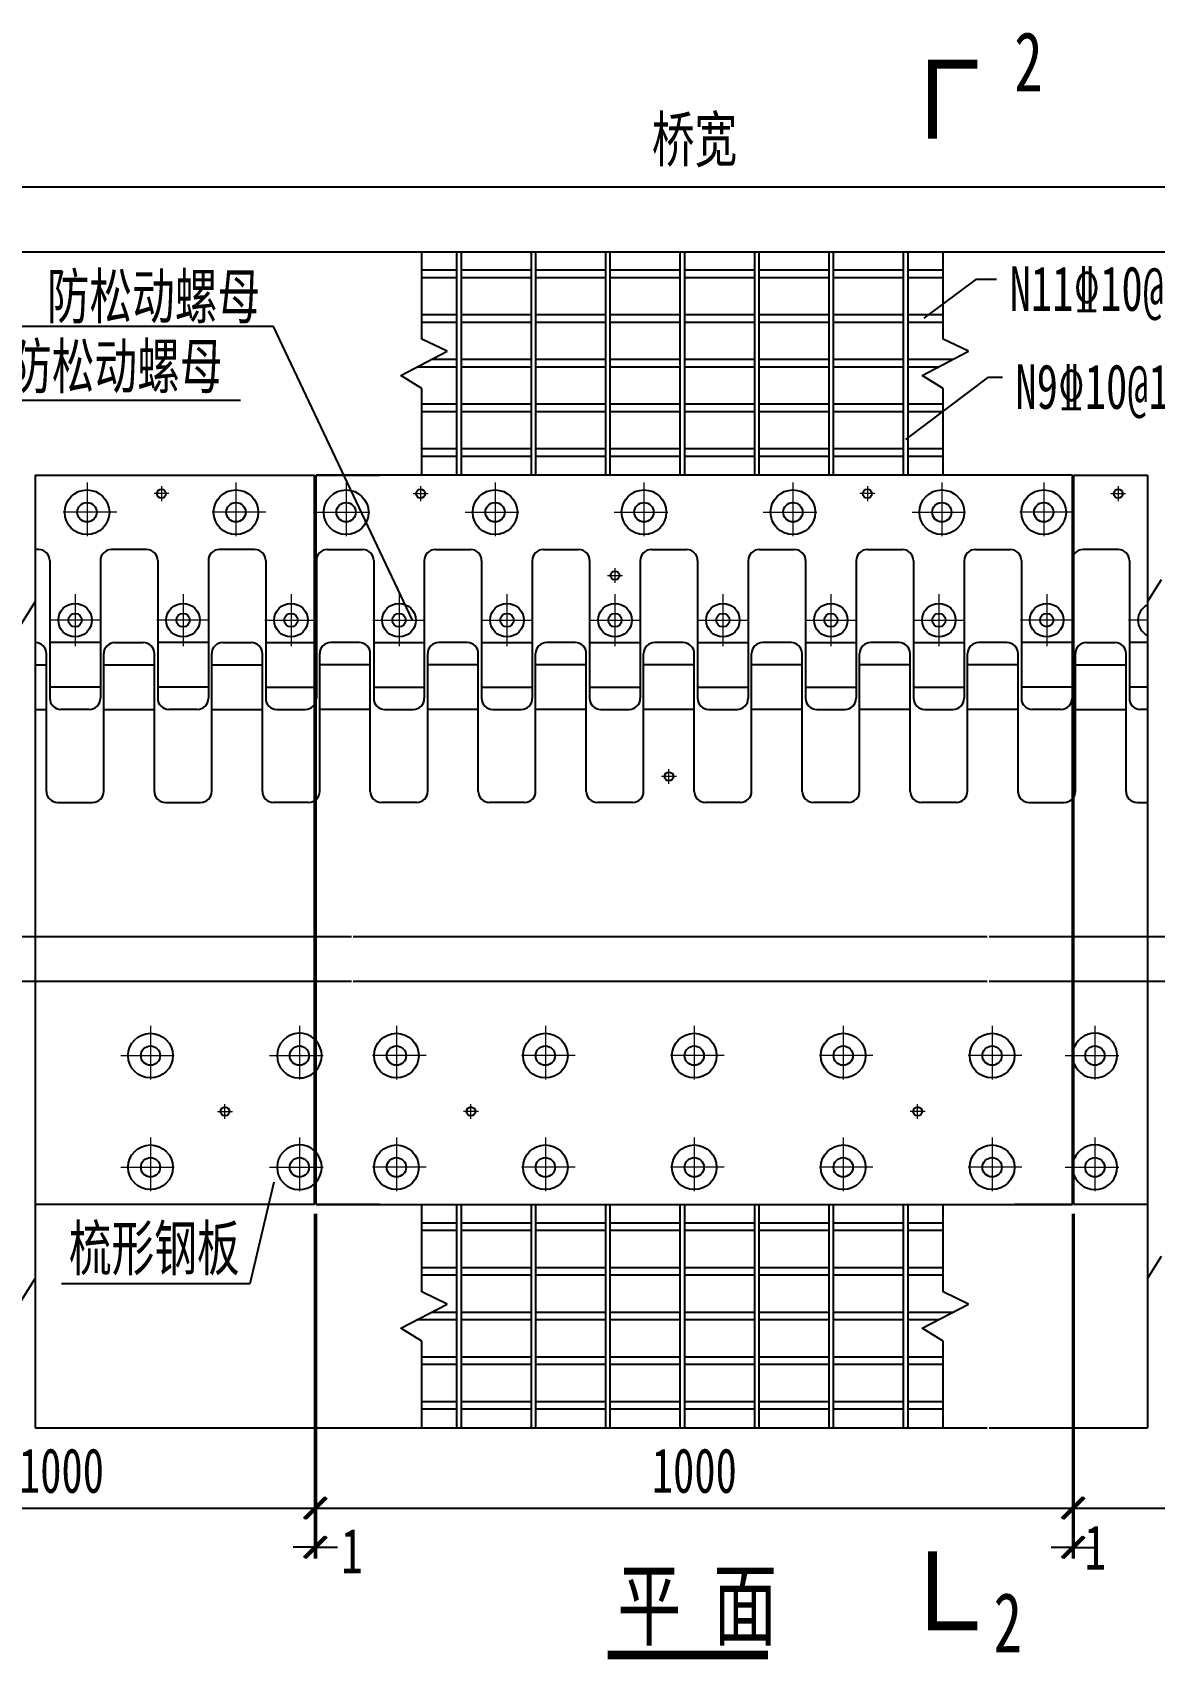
# Model space of a CAD drawing. Extents: x 113548 to 134722, y -121971 to -116031.
# Drawn here: x 115289 to 116796, y -119446 to -117260 of the extents above; entities that cross this region are included whole.
import ezdxf

# ---------------------------------------------------------------- set-up
doc = ezdxf.new("R2010")
doc.units = 0
doc.header["$LTSCALE"] = 3
doc.header["$MEASUREMENT"] = 0
doc.linetypes.add('ACAD_ISO04W100', pattern=[30.5, 24, -3, 0.5, -3])
doc.layers.get('0').update_dxf_attribs({"linetype": 'CONTINUOUS'})
doc.layers.get('DEFPOINTS').update_dxf_attribs({"linetype": 'CONTINUOUS'})
for name, color, linetype in [('3', 3, 'CONTINUOUS'), ('6标注', 7, 'CONTINUOUS'), ('bz', 3, 'CONTINUOUS'), ('Thin', 1, 'CONTINUOUS')]:
    doc.layers.add(name, color=color, linetype=linetype)
doc.layers.add('DashDot', color=5, linetype='ACAD_ISO04W100', lineweight=15)
doc.layers.add('文字说明', color=7, linetype='CONTINUOUS', lineweight=25)
doc.styles.add('mp', font='smsim.shx', dxfattribs={"width": 0.75, "bigfont": 'smfs.shx'})
doc.styles.add('仿宋字', font='仿宋_GB2312.ttf', dxfattribs={"width": 0.7})
doc.dimstyles.new('20 mp', dxfattribs={"dimscale": 20, "dimtxt": 3, "dimasz": 1.43, "dimexe": 0.75, "dimexo": 0.625, "dimgap": 1, "dimtad": 1, "dimdec": 4, "dimzin": 9, "dimdsep": 46, "dimtxsty": 'mp', "dimblk1": 'ARCHTICK', "dimblk2": 'ARCHTICK', "dimsah": 1, "dimcen": 2.5, "dimdle": 0.75, "dimclrd": 256, "dimclre": 256, "dimclrt": 7, "dimadec": 4, "dimazin": 2, "dimtp": 0.5, "dimtm": 0.0005, "dimtfac": 1, "dimtdec": 4, "dimtmove": 2, "dimatfit": 3, "dimldrblk": 'NONE', "dimfxl": 0.75, "dimtolj": 1, "dimtzin": 0, "dimlwd": -1, "dimlwe": -1, "dimarcsym": 0})

# ---------------------------------------------------------------- blocks, each defined once
blk = doc.blocks.new('_ARCHTICK')
at = {"color": 0, "linetype": 'ByBlock', "const_width": 0.15}
blk.add_lwpolyline([(-0.5, -0.5), (0.5, 0.5)], dxfattribs=at)
blk = doc.blocks.new('*D21')
at = {"layer": 'bz'}
for p, q in [((115667.9, -119147.1), (115667.9, -119310.1)), ((115669.9, -119147.1), (115669.9, -119310.1)), ((115667.9, -119295.1), (115639.3, -119295.1)), ((115667.9, -119295.1), (115669.9, -119295.1)), ((115669.9, -119295.1), (115698.5, -119295.1))]:
    blk.add_line(p, q, dxfattribs=at)
at = {"layer": 'DEFPOINTS', "color": 0}
for p in [(115667.9, -119134.6), (115669.9, -119134.6), (115669.9, -119295.1)]:
    blk.add_point(p, dxfattribs=at)
at = {"layer": 'bz', "xscale": 28.6, "yscale": 28.6, "zscale": 28.6}
blk.add_blockref('_ARCHTICK', (115667.9, -119295.1), dxfattribs=at)
at = {"layer": 'bz', "xscale": 28.6, "yscale": 28.6, "zscale": 28.6, "rotation": 180}
blk.add_blockref('_ARCHTICK', (115669.9, -119295.1), dxfattribs=at)
at = {"layer": 'bz', "color": 7, "insert": (115718.2, -119299.9), "char_height": 60, "attachment_point": 5, "style": '仿宋字'}
blk.add_mtext('\\A1;1', dxfattribs=at)
blk = doc.blocks.new('_None')
blk = doc.blocks.new('*D29')
at = {"layer": 'bz'}
for p, q in [((116687.8, -118847.1), (116687.8, -119257.4)), ((117424.4, -119147.1), (117424.4, -119257.4)), ((116672.8, -119242.4), (117439.4, -119242.4))]:
    blk.add_line(p, q, dxfattribs=at)
at = {"layer": 'DEFPOINTS', "color": 0}
for p in [(116687.8, -118834.6), (117424.4, -119134.6), (117424.4, -119242.4)]:
    blk.add_point(p, dxfattribs=at)
at = {"layer": 'bz', "xscale": 28.6, "yscale": 28.6, "zscale": 28.6, "rotation": 180}
blk.add_blockref('_ARCHTICK', (116687.8, -119242.4), dxfattribs=at)
at = {"layer": 'bz', "xscale": 28.6, "yscale": 28.6, "zscale": 28.6}
blk.add_blockref('_ARCHTICK', (117424.4, -119242.4), dxfattribs=at)
at = {"layer": 'bz', "color": 7, "insert": (117056.1, -119192.4), "char_height": 60, "attachment_point": 5, "style": '仿宋字'}
blk.add_mtext('\\A1;Nx1000', dxfattribs=at)
blk = doc.blocks.new('*D30')
at = {"layer": 'bz'}
for p, q in [((116685.8, -119147.1), (116685.8, -119310.2)), ((116687.8, -119147.1), (116687.8, -119310.2)), ((116685.8, -119295.2), (116657.2, -119295.2)), ((116685.8, -119295.2), (116687.8, -119295.2)), ((116687.8, -119295.2), (116716.4, -119295.2))]:
    blk.add_line(p, q, dxfattribs=at)
at = {"layer": 'DEFPOINTS', "color": 0}
for p in [(116685.8, -119134.6), (116687.8, -119134.6), (116687.8, -119295.2)]:
    blk.add_point(p, dxfattribs=at)
at = {"layer": 'bz', "xscale": 28.6, "yscale": 28.6, "zscale": 28.6}
blk.add_blockref('_ARCHTICK', (116685.8, -119295.2), dxfattribs=at)
at = {"layer": 'bz', "xscale": 28.6, "yscale": 28.6, "zscale": 28.6, "rotation": 180}
blk.add_blockref('_ARCHTICK', (116687.8, -119295.2), dxfattribs=at)
at = {"layer": 'bz', "color": 7, "insert": (116716.4, -119295.2), "char_height": 60, "attachment_point": 5, "style": '仿宋字'}
blk.add_mtext('\\A1;1', dxfattribs=at)
blk = doc.blocks.new('*D31')
at = {"layer": 'bz'}
for p, q in [((115669.9, -118847.1), (115669.9, -119257.4)), ((116685.8, -118847.1), (116685.8, -119257.4)), ((115654.9, -119242.4), (116700.8, -119242.4))]:
    blk.add_line(p, q, dxfattribs=at)
at = {"layer": 'DEFPOINTS', "color": 0}
for p in [(115669.9, -118834.6), (116685.8, -118834.6), (116685.8, -119242.4)]:
    blk.add_point(p, dxfattribs=at)
at = {"layer": 'bz', "xscale": 28.6, "yscale": 28.6, "zscale": 28.6, "rotation": 180}
blk.add_blockref('_ARCHTICK', (115669.9, -119242.4), dxfattribs=at)
at = {"layer": 'bz', "xscale": 28.6, "yscale": 28.6, "zscale": 28.6}
blk.add_blockref('_ARCHTICK', (116685.8, -119242.4), dxfattribs=at)
at = {"layer": 'bz', "color": 7, "insert": (116177.9, -119192.4), "char_height": 60, "attachment_point": 5, "style": '仿宋字'}
blk.add_mtext('\\A1;1000', dxfattribs=at)
blk = doc.blocks.new('*D32')
at = {"layer": 'bz'}
for p, q in [((115667.9, -118847.1), (115667.9, -119257.4)), ((114930.8, -119147.1), (114930.8, -119257.4)), ((114915.8, -119242.4), (115682.9, -119242.4))]:
    blk.add_line(p, q, dxfattribs=at)
at = {"layer": 'DEFPOINTS', "color": 0}
for p in [(115667.9, -118834.6), (114930.8, -119134.6), (115667.9, -119242.4)]:
    blk.add_point(p, dxfattribs=at)
at = {"layer": 'bz', "xscale": 28.6, "yscale": 28.6, "zscale": 28.6, "rotation": 180}
blk.add_blockref('_ARCHTICK', (114930.8, -119242.4), dxfattribs=at)
at = {"layer": 'bz', "xscale": 28.6, "yscale": 28.6, "zscale": 28.6}
blk.add_blockref('_ARCHTICK', (115667.9, -119242.4), dxfattribs=at)
at = {"layer": 'bz', "color": 7, "insert": (115299.4, -119192.4), "char_height": 60, "attachment_point": 5, "style": '仿宋字'}
blk.add_mtext('\\A1;Nx1000', dxfattribs=at)
blk = doc.blocks.new('*D33')
at = {"layer": 'bz'}
for p, q in [((114930.8, -117542.1), (114930.8, -117452.4)), ((117425.5, -117543.7), (117425.5, -117452.4)), ((114915.8, -117467.4), (117440.5, -117467.4))]:
    blk.add_line(p, q, dxfattribs=at)
at = {"layer": 'DEFPOINTS', "color": 0}
for p in [(117425.5, -117467.4), (114930.8, -117554.6), (117425.5, -117556.2)]:
    blk.add_point(p, dxfattribs=at)
at = {"layer": 'bz', "xscale": 28.6, "yscale": 28.6, "zscale": 28.6, "rotation": 180}
blk.add_blockref('_ARCHTICK', (114930.8, -117467.4), dxfattribs=at)
at = {"layer": 'bz', "xscale": 28.6, "yscale": 28.6, "zscale": 28.6}
blk.add_blockref('_ARCHTICK', (117425.5, -117467.4), dxfattribs=at)
at = {"layer": 'bz', "color": 7, "insert": (116178.2, -117407.5), "char_height": 60, "attachment_point": 5, "style": '仿宋字'}
blk.add_mtext('\\A1;桥宽', dxfattribs=at)

msp = doc.modelspace()

# ---------------------------------------------------------------- linework, layer by layer
at = {"const_width": 12.00052}
for points in [[(116497.90257, -117402.71932), (116497.90257, -117302.71501), (116557.90515, -117302.71501)], [(116497.90257, -119300.67907), (116497.90257, -119400.68338), (116557.90515, -119400.68338)], [(116061.33567, -119439.82379), (116276.88716, -119439.82379)]]:
    msp.add_lwpolyline(points, dxfattribs=at)
at = {"layer": '6标注'}
for p, q in [((115812.03641, -117671.96015), (115812.03641, -117554.5611)), ((116512.0666, -117671.96015), (116512.0666, -117554.5611)), ((115845.94577, -117688.26387), (115812.03641, -117671.96015)), ((116545.97595, -117688.26387), (116512.0666, -117671.96015)), ((115783.93065, -117720.87126), (115845.94577, -117688.26387)), ((116483.96084, -117720.87126), (116545.97595, -117688.26387)), ((115812.03641, -117738.19784), (115783.93065, -117720.87126)), ((115812.03641, -117854.57403), (115812.03641, -117738.19784)), ((116512.0666, -117738.19784), (116483.96084, -117720.87126)), ((116512.0666, -117854.57403), (116512.0666, -117738.19784)), ((116786.39226, -118025.14229), (116805.39308, -117995.141)), ((115273.82705, -118055.14359), (115292.82786, -118025.14229)), ((115812.03641, -118952.01535), (115812.03641, -118834.61629)), ((116512.0666, -118952.01535), (116512.0666, -118834.61629)), ((116786.39226, -118934.16966), (116805.39308, -118904.16837)), ((115273.82705, -118964.17096), (115292.82786, -118934.16966)), ((115845.94577, -118968.31906), (115812.03641, -118952.01535)), ((116545.97595, -118968.31906), (116512.0666, -118952.01535)), ((115783.93065, -119000.92645), (115845.94577, -118968.31906)), ((116483.96084, -119000.92645), (116545.97595, -118968.31906)), ((115812.03641, -119018.25303), (115783.93065, -119000.92645)), ((116512.0666, -119018.25303), (116483.96084, -119000.92645)), ((115812.03641, -119134.62922), (115812.03641, -119018.25303)), ((116512.0666, -119134.62922), (116512.0666, -119018.25303))]:
    msp.add_line(p, q, dxfattribs=at)
at = {"layer": 'DashDot'}
for p, q in [((115362.28086, -117864.57446), (115362.28086, -117944.57791)), ((115462.28517, -117869.57468), (115462.28517, -117889.57554)), ((115562.28948, -117864.57446), (115562.28948, -117944.57791)), ((115710.29586, -117864.57446), (115710.29586, -117944.57791)), ((115810.30018, -117869.57468), (115810.30018, -117889.57554)), ((115910.30449, -117864.57446), (115910.30449, -117944.57791)), ((116110.31311, -117864.57446), (116110.31311, -117944.57791)), ((116310.32174, -117864.57446), (116310.32174, -117944.57791)), ((116410.32605, -117869.57468), (116410.32605, -117889.57554)), ((116510.33036, -117864.57446), (116510.33036, -117944.57791)), ((116647.2033, -117864.57387), (116647.2033, -117944.57732)), ((116747.20761, -117869.57409), (116747.20761, -117889.57495)), ((115472.2856, -117879.57511), (115452.28474, -117879.57511)), ((115800.29975, -117879.57511), (115820.30061, -117879.57511)), ((116420.32648, -117879.57511), (116400.32562, -117879.57511)), ((116737.20718, -117879.57452), (116757.20805, -117879.57452)), ((115402.28258, -117904.57619), (115322.27913, -117904.57619)), ((115602.29121, -117904.57619), (115522.28776, -117904.57619)), ((115670.29414, -117904.57619), (115750.29759, -117904.57619)), ((115870.30276, -117904.57619), (115950.30621, -117904.57619)), ((116070.31139, -117904.57619), (116150.31484, -117904.57619)), ((116270.32001, -117904.57619), (116350.32346, -117904.57619)), ((116470.32863, -117904.57619), (116550.33208, -117904.57619)), ((116687.20503, -117904.5756), (116607.20158, -117904.5756)), ((116071.31143, -117979.57942), (116071.31143, -117999.58028)), ((116061.311, -117989.57985), (116081.31186, -117989.57985)), ((115346.28017, -118014.58093), (115346.28017, -118084.58395)), ((115491.28642, -118014.58093), (115491.28642, -118084.58395)), ((115636.29267, -118014.58093), (115636.29267, -118084.58395)), ((115781.29893, -118014.58093), (115781.29893, -118084.58395)), ((115926.30518, -118014.58093), (115926.30518, -118084.58395)), ((116071.31143, -118014.58093), (116071.31143, -118084.58395)), ((116216.31768, -118014.58093), (116216.31768, -118084.58395)), ((116361.32394, -118014.58093), (116361.32394, -118084.58395)), ((116506.33019, -118014.58093), (116506.33019, -118084.58395)), ((116651.20347, -118014.58034), (116651.20347, -118084.58336)), ((115381.28168, -118049.58244), (115311.27866, -118049.58244)), ((115526.28793, -118049.58244), (115456.28491, -118049.58244)), ((115601.29116, -118049.58244), (115671.29418, -118049.58244)), ((115746.29742, -118049.58244), (115816.30044, -118049.58244)), ((115891.30367, -118049.58244), (115961.30669, -118049.58244)), ((116036.30992, -118049.58244), (116106.31294, -118049.58244)), ((116181.31617, -118049.58244), (116251.31919, -118049.58244)), ((116326.32243, -118049.58244), (116396.32544, -118049.58244)), ((116471.32868, -118049.58244), (116541.3317, -118049.58244)), ((116686.20498, -118049.58185), (116616.20197, -118049.58185)), ((116786.39226, -118049.58185), (116761.20822, -118049.58185)), ((116153.81499, -118259.59149), (116133.81413, -118259.59149)), ((116143.81456, -118269.59193), (116143.81456, -118249.59106)), ((115447.53454, -118594.60594), (115447.53454, -118674.60939)), ((115647.54316, -118594.60594), (115647.54316, -118674.60939)), ((115777.84878, -118594.60594), (115777.84878, -118674.60939)), ((115977.8574, -118594.60594), (115977.8574, -118674.60939)), ((116177.86602, -118594.60594), (116177.86602, -118674.60939)), ((116377.87465, -118594.60594), (116377.87465, -118674.60939)), ((116577.88327, -118594.60594), (116577.88327, -118674.60939)), ((116715.8474, -118594.59308), (116715.85693, -118674.59653)), ((115407.53281, -118634.60766), (115487.53626, -118634.60766)), ((115607.54143, -118634.60766), (115687.54488, -118634.60766)), ((115817.8505, -118634.60766), (115737.84705, -118634.60766)), ((116017.85913, -118634.60766), (115937.85568, -118634.60766)), ((116217.86775, -118634.60766), (116137.8643, -118634.60766)), ((116417.87637, -118634.60766), (116337.87292, -118634.60766)), ((116617.885, -118634.60766), (116537.88155, -118634.60766)), ((116675.85044, -118634.59957), (116755.85389, -118634.59003)), ((115547.53885, -118719.61133), (115547.53885, -118699.61047)), ((115877.85309, -118719.61133), (115877.85309, -118699.61047)), ((116477.87896, -118719.61133), (116477.87896, -118699.61047)), ((115537.53842, -118709.6109), (115557.53928, -118709.6109)), ((115887.85352, -118709.6109), (115867.85266, -118709.6109)), ((116487.87939, -118709.6109), (116467.87853, -118709.6109)), ((115447.53454, -118744.61241), (115447.53454, -118824.61586)), ((115647.54316, -118744.61241), (115647.54316, -118824.61586)), ((115777.84878, -118744.61241), (115777.84878, -118824.61586)), ((115977.8574, -118744.61241), (115977.8574, -118824.61586)), ((116177.86602, -118744.61241), (116177.86602, -118824.61586)), ((116377.87465, -118744.61241), (116377.87465, -118824.61586)), ((116577.88327, -118744.61241), (116577.88327, -118824.61586)), ((116715.86527, -118744.59954), (116715.87481, -118824.60299)), ((115407.53281, -118784.61413), (115487.53626, -118784.61413)), ((115607.54143, -118784.61413), (115687.54488, -118784.61413)), ((115817.8505, -118784.61413), (115737.84705, -118784.61413)), ((116017.85913, -118784.61413), (115937.85568, -118784.61413)), ((116217.86775, -118784.61413), (116137.8643, -118784.61413)), ((116417.87637, -118784.61413), (116337.87292, -118784.61413)), ((116617.885, -118784.61413), (116537.88155, -118784.61413)), ((116675.86832, -118784.60603), (116755.87177, -118784.5965))]:
    msp.add_line(p, q, dxfattribs=at)
at = {"layer": 'Thin'}
for p, q in [((114830.80794, -117554.5611), (117525.42413, -117554.5611)), ((115859.03844, -117854.57403), (115859.03844, -117554.5611)), ((115865.0387, -117854.57403), (115865.0387, -117554.5611)), ((115959.04275, -117854.57403), (115959.04275, -117554.5611)), ((115965.04301, -117854.57403), (115965.04301, -117554.5611)), ((116059.04707, -117854.57403), (116059.04707, -117554.5611)), ((116065.04732, -117854.57403), (116065.04732, -117554.5611)), ((116159.05138, -117854.57403), (116159.05138, -117554.5611)), ((116165.05164, -117854.57403), (116165.05164, -117554.5611)), ((116259.05569, -117854.57403), (116259.05569, -117554.5611)), ((116265.05595, -117854.57403), (116265.05595, -117554.5611)), ((116359.06, -117854.57403), (116359.06, -117554.5611)), ((116365.06026, -117854.57403), (116365.06026, -117554.5611)), ((116459.06431, -117854.57403), (116459.06431, -117554.5611)), ((116465.06457, -117854.57403), (116465.06457, -117554.5611)), ((115859.03844, -117579.56217), (115812.03641, -117579.56217)), ((115959.04275, -117579.56217), (115865.0387, -117579.56217)), ((116059.04707, -117579.56217), (115965.04301, -117579.56217)), ((116159.05138, -117579.56217), (116065.04732, -117579.56217)), ((116259.05569, -117579.56217), (116165.05164, -117579.56217)), ((116359.06, -117579.56217), (116265.05595, -117579.56217)), ((116459.06431, -117579.56217), (116365.06026, -117579.56217)), ((116512.0666, -117579.56217), (116465.06457, -117579.56217)), ((115859.03844, -117589.56261), (115812.03641, -117589.56261)), ((115959.04275, -117589.56261), (115865.0387, -117589.56261)), ((116059.04707, -117589.56261), (115965.04301, -117589.56261)), ((116159.05138, -117589.56261), (116065.04732, -117589.56261)), ((116259.05569, -117589.56261), (116165.05164, -117589.56261)), ((116359.06, -117589.56261), (116265.05595, -117589.56261)), ((116459.06431, -117589.56261), (116365.06026, -117589.56261)), ((116512.0666, -117589.56261), (116465.06457, -117589.56261)), ((115859.03844, -117639.56476), (115812.03641, -117639.56476)), ((115859.03844, -117649.56519), (115812.03641, -117649.56519)), ((115959.04275, -117639.56476), (115865.0387, -117639.56476)), ((115959.04275, -117649.56519), (115865.0387, -117649.56519)), ((116059.04707, -117639.56476), (115965.04301, -117639.56476)), ((116059.04707, -117649.56519), (115965.04301, -117649.56519)), ((116159.05138, -117639.56476), (116065.04732, -117639.56476)), ((116159.05138, -117649.56519), (116065.04732, -117649.56519)), ((116259.05569, -117639.56476), (116165.05164, -117639.56476)), ((116259.05569, -117649.56519), (116165.05164, -117649.56519)), ((116359.06, -117639.56476), (116265.05595, -117639.56476)), ((116359.06, -117649.56519), (116265.05595, -117649.56519)), ((116459.06431, -117639.56476), (116365.06026, -117639.56476)), ((116459.06431, -117649.56519), (116365.06026, -117649.56519)), ((116512.0666, -117639.56476), (116465.06457, -117639.56476)), ((116512.0666, -117649.56519), (116465.06457, -117649.56519)), ((115859.03844, -117709.56778), (115805.42844, -117709.56778)), ((115859.03844, -117699.56735), (115824.44798, -117699.56735)), ((115959.04275, -117699.56735), (115865.0387, -117699.56735)), ((115959.04275, -117709.56778), (115865.0387, -117709.56778)), ((116059.04707, -117699.56735), (115965.04301, -117699.56735)), ((116059.04707, -117709.56778), (115965.04301, -117709.56778)), ((116159.05138, -117699.56735), (116065.04732, -117699.56735)), ((116159.05138, -117709.56778), (116065.04732, -117709.56778)), ((116259.05569, -117699.56735), (116165.05164, -117699.56735)), ((116259.05569, -117709.56778), (116165.05164, -117709.56778)), ((116359.06, -117699.56735), (116265.05595, -117699.56735)), ((116359.06, -117709.56778), (116265.05595, -117709.56778)), ((116459.06431, -117699.56735), (116365.06026, -117699.56735)), ((116459.06431, -117709.56778), (116365.06026, -117709.56778)), ((116524.47817, -117699.56735), (116465.06457, -117699.56735)), ((116505.45862, -117709.56778), (116465.06457, -117709.56778)), ((115859.03844, -117759.56994), (115812.03641, -117759.56994)), ((115959.04275, -117759.56994), (115865.0387, -117759.56994)), ((116059.04707, -117759.56994), (115965.04301, -117759.56994)), ((116159.05138, -117759.56994), (116065.04732, -117759.56994)), ((116259.05569, -117759.56994), (116165.05164, -117759.56994)), ((116359.06, -117759.56994), (116265.05595, -117759.56994)), ((116459.06431, -117759.56994), (116365.06026, -117759.56994)), ((116512.0666, -117759.56994), (116465.06457, -117759.56994)), ((115859.03844, -117769.57037), (115812.03641, -117769.57037)), ((115959.04275, -117769.57037), (115865.0387, -117769.57037)), ((116059.04707, -117769.57037), (115965.04301, -117769.57037)), ((116159.05138, -117769.57037), (116065.04732, -117769.57037)), ((116259.05569, -117769.57037), (116165.05164, -117769.57037)), ((116359.06, -117769.57037), (116265.05595, -117769.57037)), ((116459.06431, -117769.57037), (116365.06026, -117769.57037)), ((116512.0666, -117769.57037), (116465.06457, -117769.57037)), ((115859.03844, -117819.57252), (115812.03641, -117819.57252)), ((115859.03844, -117829.57295), (115812.03641, -117829.57295)), ((115959.04275, -117819.57252), (115865.0387, -117819.57252)), ((115959.04275, -117829.57295), (115865.0387, -117829.57295)), ((116059.04707, -117819.57252), (115965.04301, -117819.57252)), ((116059.04707, -117829.57295), (115965.04301, -117829.57295)), ((116159.05138, -117819.57252), (116065.04732, -117819.57252)), ((116159.05138, -117829.57295), (116065.04732, -117829.57295)), ((116259.05569, -117819.57252), (116165.05164, -117819.57252)), ((116259.05569, -117829.57295), (116165.05164, -117829.57295)), ((116359.06, -117819.57252), (116265.05595, -117819.57252)), ((116359.06, -117829.57295), (116265.05595, -117829.57295)), ((116459.06431, -117819.57252), (116365.06026, -117819.57252)), ((116459.06431, -117829.57295), (116365.06026, -117829.57295)), ((116512.0666, -117819.57252), (116465.06457, -117819.57252)), ((116512.0666, -117829.57295), (116465.06457, -117829.57295)), ((115292.82786, -117854.57403), (115292.82786, -119134.62922)), ((115292.82786, -117854.57403), (115667.89404, -117854.57403)), ((115667.89404, -118834.61629), (115667.89404, -117854.57403)), ((116685.78792, -117854.57403), (115669.84412, -117854.57403)), ((115669.89412, -118834.61629), (115669.89412, -117854.57403)), ((115669.89412, -117854.57403), (115755.54782, -117854.57403)), ((116685.83793, -118834.61629), (116685.83793, -117854.57403)), ((116687.83801, -118834.61629), (116687.83801, -117854.57403)), ((116687.83801, -117854.57403), (116786.39226, -117854.57403)), ((116786.39226, -117854.57403), (116786.39226, -119134.62922)), ((115297.27806, -117954.57834), (115292.82786, -117954.57834)), ((115442.28431, -117954.57834), (115395.28228, -117954.57834)), ((115587.29056, -117954.57834), (115540.28853, -117954.57834)), ((115685.29479, -117954.57834), (115732.29681, -117954.57834)), ((115830.30104, -117954.57834), (115877.30307, -117954.57834)), ((115975.30729, -117954.57834), (116022.30932, -117954.57834)), ((116120.31354, -117954.57834), (116167.31557, -117954.57834)), ((116265.3198, -117954.57834), (116312.32182, -117954.57834)), ((116410.32605, -117954.57834), (116457.32807, -117954.57834)), ((116555.3323, -117954.57834), (116602.33433, -117954.57834)), ((116747.20761, -117954.57775), (116700.20559, -117954.57775)), ((115312.2787, -117969.57899), (115312.2787, -118154.58697)), ((115380.28164, -117969.57899), (115380.28164, -118154.58697)), ((115457.28496, -117969.57899), (115457.28496, -118154.58697)), ((115525.28789, -117969.57899), (115525.28789, -118154.58697)), ((115602.29121, -117969.57899), (115602.29121, -118154.58697)), ((115670.29414, -117969.57899), (115670.29414, -118154.58697)), ((115747.29746, -117969.57899), (115747.29746, -118154.58697)), ((115815.30039, -117969.57899), (115815.30039, -118154.58697)), ((115892.30371, -117969.57899), (115892.30371, -118154.58697)), ((115960.30664, -117969.57899), (115960.30664, -118154.58697)), ((116037.30996, -117969.57899), (116037.30996, -118154.58697)), ((116105.3129, -117969.57899), (116105.3129, -118154.58697)), ((116182.31622, -117969.57899), (116182.31622, -118154.58697)), ((116250.31915, -117969.57899), (116250.31915, -118154.58697)), ((116327.32247, -117969.57899), (116327.32247, -118154.58697)), ((116395.3254, -117969.57899), (116395.3254, -118154.58697)), ((116472.32872, -117969.57899), (116472.32872, -118154.58697)), ((116540.33165, -117969.57899), (116540.33165, -118154.58697)), ((116617.20201, -117969.5784), (116617.20201, -118154.58638)), ((116685.20494, -117969.5784), (116685.20494, -118154.58638)), ((116762.20826, -117969.5784), (116762.20826, -118154.58638)), ((115380.28164, -118079.58373), (115312.2787, -118079.58373)), ((115399.78248, -118079.58373), (115437.78411, -118079.58373)), ((115525.28789, -118079.58373), (115457.28496, -118079.58373)), ((115544.78873, -118079.58373), (115582.79037, -118079.58373)), ((115602.29121, -118079.58373), (115670.29414, -118079.58373)), ((115727.79662, -118079.58373), (115689.79498, -118079.58373)), ((115747.29746, -118079.58373), (115815.30039, -118079.58373)), ((115872.80287, -118079.58373), (115834.80123, -118079.58373)), ((115892.30371, -118079.58373), (115960.30664, -118079.58373)), ((116017.80912, -118079.58373), (115979.80749, -118079.58373)), ((116037.30996, -118079.58373), (116105.3129, -118079.58373)), ((116162.81538, -118079.58373), (116124.81374, -118079.58373)), ((116182.31622, -118079.58373), (116250.31915, -118079.58373)), ((116307.82163, -118079.58373), (116269.81999, -118079.58373)), ((116327.32247, -118079.58373), (116395.3254, -118079.58373)), ((116452.82788, -118079.58373), (116414.82624, -118079.58373)), ((116472.32872, -118079.58373), (116540.33165, -118079.58373)), ((116597.83413, -118079.58373), (116559.83249, -118079.58373)), ((116685.20494, -118079.58314), (116617.20201, -118079.58314)), ((116704.70578, -118079.58314), (116742.70742, -118079.58314)), ((116786.39226, -118079.58314), (116762.20826, -118079.58314)), ((115292.82786, -118109.58503), (115307.77851, -118109.58503)), ((115307.77851, -118279.59236), (115307.77851, -118094.58438)), ((115384.78183, -118279.59236), (115384.78183, -118094.58438)), ((115384.78183, -118109.58503), (115452.78476, -118109.58503)), ((115452.78476, -118279.59236), (115452.78476, -118094.58438)), ((115529.78808, -118279.59236), (115529.78808, -118094.58438)), ((115529.78808, -118109.58503), (115597.79101, -118109.58503)), ((115597.79101, -118279.59236), (115597.79101, -118094.58438)), ((115674.79433, -118279.59236), (115674.79433, -118094.58438)), ((115742.79727, -118109.58503), (115674.79433, -118109.58503)), ((115742.79727, -118279.59236), (115742.79727, -118094.58438)), ((115819.80059, -118279.59236), (115819.80059, -118094.58438)), ((115887.80352, -118109.58503), (115819.80059, -118109.58503)), ((115887.80352, -118279.59236), (115887.80352, -118094.58438)), ((115964.80684, -118279.59236), (115964.80684, -118094.58438)), ((116032.80977, -118109.58503), (115964.80684, -118109.58503)), ((116032.80977, -118279.59236), (116032.80977, -118094.58438)), ((116109.81309, -118279.59236), (116109.81309, -118094.58438)), ((116177.81602, -118109.58503), (116109.81309, -118109.58503)), ((116177.81602, -118279.59236), (116177.81602, -118094.58438)), ((116254.81934, -118279.59236), (116254.81934, -118094.58438)), ((116322.82227, -118109.58503), (116254.81934, -118109.58503)), ((116322.82227, -118279.59236), (116322.82227, -118094.58438)), ((116399.8256, -118279.59236), (116399.8256, -118094.58438)), ((116467.82853, -118109.58503), (116399.8256, -118109.58503)), ((116467.82853, -118279.59236), (116467.82853, -118094.58438)), ((116544.83185, -118279.59236), (116544.83185, -118094.58438)), ((116612.83478, -118109.58503), (116544.83185, -118109.58503)), ((116612.83478, -118281.58461), (116612.83478, -118094.58438)), ((116689.70513, -118279.59177), (116689.70513, -118094.58379)), ((116689.70513, -118109.58444), (116757.70807, -118109.58444)), ((116757.70807, -118279.59177), (116757.70807, -118094.58379)), ((115380.28164, -118139.58632), (115312.2787, -118139.58632)), ((115525.28789, -118139.58632), (115457.28496, -118139.58632)), ((115602.29121, -118139.58632), (115670.29414, -118139.58632)), ((115747.29746, -118139.58632), (115815.30039, -118139.58632)), ((115892.30371, -118139.58632), (115960.30664, -118139.58632)), ((116037.30996, -118139.58632), (116105.3129, -118139.58632)), ((116182.31622, -118139.58632), (116250.31915, -118139.58632)), ((116327.32247, -118139.58632), (116395.3254, -118139.58632)), ((116472.32872, -118139.58632), (116540.33165, -118139.58632)), ((116685.20494, -118139.58573), (116617.20201, -118139.58573)), ((116786.39226, -118139.58573), (116762.20826, -118139.58573)), ((115292.82786, -118169.58761), (115307.77851, -118169.58761)), ((115365.28099, -118169.58761), (115327.27935, -118169.58761)), ((115384.78183, -118169.58761), (115452.78476, -118169.58761)), ((115510.28724, -118169.58761), (115472.2856, -118169.58761)), ((115529.78808, -118169.58761), (115597.79101, -118169.58761)), ((115617.29185, -118169.58761), (115655.29349, -118169.58761)), ((115742.79727, -118169.58761), (115674.79433, -118169.58761)), ((115762.29811, -118169.58761), (115800.29975, -118169.58761)), ((115887.80352, -118169.58761), (115819.80059, -118169.58761)), ((115907.30436, -118169.58761), (115945.306, -118169.58761)), ((116032.80977, -118169.58761), (115964.80684, -118169.58761)), ((116052.31061, -118169.58761), (116090.31225, -118169.58761)), ((116177.81602, -118169.58761), (116109.81309, -118169.58761)), ((116197.31686, -118169.58761), (116235.3185, -118169.58761)), ((116322.82227, -118169.58761), (116254.81934, -118169.58761)), ((116342.32312, -118169.58761), (116380.32475, -118169.58761)), ((116467.82853, -118169.58761), (116399.8256, -118169.58761)), ((116487.32937, -118169.58761), (116525.33101, -118169.58761)), ((116612.83478, -118169.58761), (116544.83185, -118169.58761)), ((116670.20429, -118169.58702), (116632.20266, -118169.58702)), ((116689.70513, -118169.58702), (116757.70807, -118169.58702)), ((116786.39226, -118169.58702), (116777.20891, -118169.58702)), ((115322.77916, -118294.593), (115369.78118, -118294.593)), ((115467.78541, -118294.593), (115514.78744, -118294.593)), ((115659.79369, -118294.593), (115612.79166, -118294.593)), ((115804.79994, -118294.593), (115757.79791, -118294.593)), ((115949.80619, -118294.593), (115902.80417, -118294.593)), ((116094.81244, -118294.593), (116047.81042, -118294.593)), ((116239.8187, -118294.593), (116192.81667, -118294.593)), ((116384.82495, -118294.593), (116337.82292, -118294.593)), ((116529.8312, -118294.593), (116482.82917, -118294.593)), ((116627.70246, -118294.59241), (116674.70449, -118294.59241)), ((116772.70871, -118294.59241), (116786.39226, -118294.59241)), ((114830.80794, -118474.60077), (115717.34617, -118474.60077)), ((115719.84628, -118474.60077), (116571.38299, -118474.60077)), ((116573.8831, -118474.60077), (117525.42413, -118474.60077)), ((114830.80794, -118534.60335), (115717.34617, -118534.60335)), ((115719.84628, -118534.60335), (116571.38299, -118534.60335)), ((116573.8831, -118534.60335), (117525.42413, -118534.60335)), ((115667.89404, -118834.61629), (115292.82786, -118834.61629)), ((115755.49781, -118834.61629), (115669.89412, -118834.61629)), ((115669.89412, -118834.61629), (116685.83793, -118834.61629)), ((115859.03844, -119134.62922), (115859.03844, -118834.61629)), ((115865.0387, -119134.62922), (115865.0387, -118834.61629)), ((115959.04275, -119134.62922), (115959.04275, -118834.61629)), ((115965.04301, -119134.62922), (115965.04301, -118834.61629)), ((116059.04707, -119134.62922), (116059.04707, -118834.61629)), ((116065.04732, -119134.62922), (116065.04732, -118834.61629)), ((116159.05138, -119134.62922), (116159.05138, -118834.61629)), ((116165.05164, -119134.62922), (116165.05164, -118834.61629)), ((116259.05569, -119134.62922), (116259.05569, -118834.61629)), ((116265.05595, -119134.62922), (116265.05595, -118834.61629)), ((116359.06, -119134.62922), (116359.06, -118834.61629)), ((116365.06026, -119134.62922), (116365.06026, -118834.61629)), ((116459.06431, -119134.62922), (116459.06431, -118834.61629)), ((116465.06457, -119134.62922), (116465.06457, -118834.61629)), ((116685.83793, -118834.607), (116607.92135, -118834.61629)), ((116786.39226, -118834.59502), (116687.83801, -118834.60676)), ((115859.03844, -118859.61737), (115812.03641, -118859.61737)), ((115859.03844, -118869.6178), (115812.03641, -118869.6178)), ((115959.04275, -118859.61737), (115865.0387, -118859.61737)), ((115959.04275, -118869.6178), (115865.0387, -118869.6178)), ((116059.04707, -118859.61737), (115965.04301, -118859.61737)), ((116059.04707, -118869.6178), (115965.04301, -118869.6178)), ((116159.05138, -118859.61737), (116065.04732, -118859.61737)), ((116159.05138, -118869.6178), (116065.04732, -118869.6178)), ((116259.05569, -118859.61737), (116165.05164, -118859.61737)), ((116259.05569, -118869.6178), (116165.05164, -118869.6178)), ((116359.06, -118859.61737), (116265.05595, -118859.61737)), ((116359.06, -118869.6178), (116265.05595, -118869.6178)), ((116459.06431, -118859.61737), (116365.06026, -118859.61737)), ((116459.06431, -118869.6178), (116365.06026, -118869.6178)), ((116512.0666, -118859.61737), (116465.06457, -118859.61737)), ((116512.0666, -118869.6178), (116465.06457, -118869.6178)), ((115859.03844, -118919.61995), (115812.03641, -118919.61995)), ((115959.04275, -118919.61995), (115865.0387, -118919.61995)), ((116059.04707, -118919.61995), (115965.04301, -118919.61995)), ((116159.05138, -118919.61995), (116065.04732, -118919.61995)), ((116259.05569, -118919.61995), (116165.05164, -118919.61995)), ((116359.06, -118919.61995), (116265.05595, -118919.61995)), ((116459.06431, -118919.61995), (116365.06026, -118919.61995)), ((116512.0666, -118919.61995), (116465.06457, -118919.61995)), ((115859.03844, -118929.62038), (115812.03641, -118929.62038)), ((115959.04275, -118929.62038), (115865.0387, -118929.62038)), ((116059.04707, -118929.62038), (115965.04301, -118929.62038)), ((116159.05138, -118929.62038), (116065.04732, -118929.62038)), ((116259.05569, -118929.62038), (116165.05164, -118929.62038)), ((116359.06, -118929.62038), (116265.05595, -118929.62038)), ((116459.06431, -118929.62038), (116365.06026, -118929.62038)), ((116512.0666, -118929.62038), (116465.06457, -118929.62038)), ((115859.03844, -118979.62254), (115824.44798, -118979.62254)), ((115959.04275, -118979.62254), (115865.0387, -118979.62254)), ((116059.04707, -118979.62254), (115965.04301, -118979.62254)), ((116159.05138, -118979.62254), (116065.04732, -118979.62254)), ((116259.05569, -118979.62254), (116165.05164, -118979.62254)), ((116359.06, -118979.62254), (116265.05595, -118979.62254)), ((116459.06431, -118979.62254), (116365.06026, -118979.62254)), ((116524.47817, -118979.62254), (116465.06457, -118979.62254)), ((115859.03844, -118989.62297), (115805.42844, -118989.62297)), ((115959.04275, -118989.62297), (115865.0387, -118989.62297)), ((116059.04707, -118989.62297), (115965.04301, -118989.62297)), ((116159.05138, -118989.62297), (116065.04732, -118989.62297)), ((116259.05569, -118989.62297), (116165.05164, -118989.62297)), ((116359.06, -118989.62297), (116265.05595, -118989.62297)), ((116459.06431, -118989.62297), (116365.06026, -118989.62297)), ((116505.45862, -118989.62297), (116465.06457, -118989.62297)), ((115859.03844, -119039.62513), (115812.03641, -119039.62513)), ((115859.03844, -119049.62556), (115812.03641, -119049.62556)), ((115959.04275, -119039.62513), (115865.0387, -119039.62513)), ((115959.04275, -119049.62556), (115865.0387, -119049.62556)), ((116059.04707, -119039.62513), (115965.04301, -119039.62513)), ((116059.04707, -119049.62556), (115965.04301, -119049.62556)), ((116159.05138, -119039.62513), (116065.04732, -119039.62513)), ((116159.05138, -119049.62556), (116065.04732, -119049.62556)), ((116259.05569, -119039.62513), (116165.05164, -119039.62513)), ((116259.05569, -119049.62556), (116165.05164, -119049.62556)), ((116359.06, -119039.62513), (116265.05595, -119039.62513)), ((116359.06, -119049.62556), (116265.05595, -119049.62556)), ((116459.06431, -119039.62513), (116365.06026, -119039.62513)), ((116459.06431, -119049.62556), (116365.06026, -119049.62556)), ((116512.0666, -119039.62513), (116465.06457, -119039.62513)), ((116512.0666, -119049.62556), (116465.06457, -119049.62556)), ((115859.03844, -119099.62771), (115812.03641, -119099.62771)), ((115859.03844, -119109.62815), (115812.03641, -119109.62815)), ((115959.04275, -119099.62771), (115865.0387, -119099.62771)), ((115959.04275, -119109.62815), (115865.0387, -119109.62815)), ((116059.04707, -119099.62771), (115965.04301, -119099.62771)), ((116059.04707, -119109.62815), (115965.04301, -119109.62815)), ((116159.05138, -119099.62771), (116065.04732, -119099.62771)), ((116159.05138, -119109.62815), (116065.04732, -119109.62815)), ((116259.05569, -119099.62771), (116165.05164, -119099.62771)), ((116259.05569, -119109.62815), (116165.05164, -119109.62815)), ((116359.06, -119099.62771), (116265.05595, -119099.62771)), ((116359.06, -119109.62815), (116265.05595, -119109.62815)), ((116459.06431, -119099.62771), (116365.06026, -119099.62771)), ((116459.06431, -119109.62815), (116365.06026, -119109.62815)), ((116512.0666, -119099.62771), (116465.06457, -119099.62771)), ((116512.0666, -119109.62815), (116465.06457, -119109.62815)), ((115292.82786, -119134.62922), (116571.38299, -119134.62922)), ((115292.82786, -119134.62922), (116571.38299, -119134.62922)), ((116573.8831, -119134.62922), (116749.36864, -119134.62922)), ((116717.88931, -119134.62922), (116786.39226, -119134.62922))]:
    msp.add_line(p, q, dxfattribs=at)
for centre, radius in [((115462.28517, -117879.57511), 6.00026), ((115810.30018, -117879.57511), 6.00026), ((116410.32605, -117879.57511), 6.00026), ((116747.20761, -117879.57452), 6.00026), ((115362.28086, -117904.57619), 30.00129), ((115362.28086, -117904.57619), 13.00056), ((115562.28948, -117904.57619), 30.00129), ((115562.28948, -117904.57619), 13.00056), ((115710.29586, -117904.57619), 30.00129), ((115710.29586, -117904.57619), 13.00056), ((115910.30449, -117904.57619), 30.00129), ((115910.30449, -117904.57619), 13.00056), ((116110.31311, -117904.57619), 30.00129), ((116110.31311, -117904.57619), 13.00056), ((116310.32174, -117904.57619), 30.00129), ((116310.32174, -117904.57619), 13.00056), ((116510.33036, -117904.57619), 30.00129), ((116510.33036, -117904.57619), 13.00056), ((116647.2033, -117904.5756), 30.00129), ((116647.2033, -117904.5756), 13.00056), ((116071.31143, -117989.57985), 6.00026), ((115346.28017, -118049.58244), 22.50097), ((115346.28017, -118049.58244), 9.00039), ((115491.28642, -118049.58244), 22.50097), ((115491.28642, -118049.58244), 9.00039), ((115636.29267, -118049.58244), 22.50097), ((115636.29267, -118049.58244), 9.00039), ((115781.29893, -118049.58244), 22.50097), ((115781.29893, -118049.58244), 9.00039), ((115926.30518, -118049.58244), 22.50097), ((115926.30518, -118049.58244), 9.00039), ((116071.31143, -118049.58244), 22.50097), ((116071.31143, -118049.58244), 9.00039), ((116216.31768, -118049.58244), 22.50097), ((116216.31768, -118049.58244), 9.00039), ((116361.32394, -118049.58244), 22.50097), ((116361.32394, -118049.58244), 9.00039), ((116506.33019, -118049.58244), 22.50097), ((116506.33019, -118049.58244), 9.00039), ((116651.20347, -118049.58185), 22.50097), ((116651.20347, -118049.58185), 9.00039), ((116143.81456, -118259.59149), 6.00026), ((115447.53454, -118634.60766), 30.00129), ((115777.84878, -118634.60766), 30.00129), ((115977.8574, -118634.60766), 30.00129), ((116177.86602, -118634.60766), 30.00129), ((116377.87465, -118634.60766), 30.00129), ((116577.88327, -118634.60766), 30.00129), ((115447.53454, -118634.60766), 13.00056), ((115647.54316, -118634.60766), 13.00056), ((115777.84878, -118634.60766), 13.00056), ((115977.8574, -118634.60766), 13.00056), ((116177.86602, -118634.60766), 13.00056), ((116377.87465, -118634.60766), 13.00056), ((116577.88327, -118634.60766), 13.00056), ((116715.85217, -118634.5948), 13.00056), ((115547.53885, -118709.6109), 6.00026), ((115877.85309, -118709.6109), 6.00026), ((116477.87896, -118709.6109), 6.00026), ((115447.53454, -118784.61413), 30.00129), ((115777.84878, -118784.61413), 30.00129), ((115977.8574, -118784.61413), 30.00129), ((116177.86602, -118784.61413), 30.00129), ((116377.87465, -118784.61413), 30.00129), ((116577.88327, -118784.61413), 30.00129), ((115447.53454, -118784.61413), 13.00056), ((115647.54316, -118784.61413), 13.00056), ((115777.84878, -118784.61413), 13.00056), ((115977.8574, -118784.61413), 13.00056), ((116177.86602, -118784.61413), 13.00056), ((116377.87465, -118784.61413), 13.00056), ((116577.88327, -118784.61413), 13.00056), ((116715.87004, -118784.60127), 13.00056)]:
    msp.add_circle(centre, radius, dxfattribs=at)
for centre, radius, start, end in [((115297.27806, -117969.57899), 15.00065, 0, 90), ((115395.28228, -117969.57899), 15.00065, 90, 180), ((115442.28431, -117969.57899), 15.00065, 0, 90), ((115540.28853, -117969.57899), 15.00065, 90, 180), ((115587.29056, -117969.57899), 15.00065, 0, 90), ((115685.29479, -117969.57899), 15.00065, 90, 180), ((115732.29681, -117969.57899), 15.00065, 0, 90), ((115830.30104, -117969.57899), 15.00065, 90, 180), ((115877.30307, -117969.57899), 15.00065, 0, 90), ((115975.30729, -117969.57899), 15.00065, 90, 180), ((116022.30932, -117969.57899), 15.00065, 0, 90), ((116120.31354, -117969.57899), 15.00065, 90, 180), ((116167.31557, -117969.57899), 15.00065, 0, 90), ((116265.3198, -117969.57899), 15.00065, 90, 180), ((116312.32182, -117969.57899), 15.00065, 0, 90), ((116410.32605, -117969.57899), 15.00065, 90, 180), ((116457.32807, -117969.57899), 15.00065, 0, 90), ((116555.3323, -117969.57899), 15.00065, 90, 180), ((116602.20136, -117969.5784), 15.00065, 0, 90), ((116700.20559, -117969.5784), 15.00065, 90, 180), ((116747.20761, -117969.5784), 15.00065, 0, 90), ((116796.20973, -118049.58185), 22.50097, 115.86886709, 244.13113291), ((115292.77786, -118094.58438), 15.00065, 0, 89.80901371), ((115399.78248, -118094.58438), 15.00065, 90, 180), ((115437.78411, -118094.58438), 15.00065, 0, 90), ((115544.78873, -118094.58438), 15.00065, 90, 180), ((115582.79037, -118094.58438), 15.00065, 0, 90), ((115689.79498, -118094.58438), 15.00065, 90, 180), ((115727.79662, -118094.58438), 15.00065, 0, 90), ((115834.80123, -118094.58438), 15.00065, 90, 180), ((115872.80287, -118094.58438), 15.00065, 0, 90), ((115979.80749, -118094.58438), 15.00065, 90, 180), ((116017.80912, -118094.58438), 15.00065, 0, 90), ((116124.81374, -118094.58438), 15.00065, 90, 180), ((116162.81538, -118094.58438), 15.00065, 0, 90), ((116269.81999, -118094.58438), 15.00065, 90, 180), ((116307.82163, -118094.58438), 15.00065, 0, 90), ((116414.82624, -118094.58438), 15.00065, 90, 180), ((116452.82788, -118094.58438), 15.00065, 0, 90), ((116559.83249, -118094.58438), 15.00065, 90, 180), ((116597.83413, -118094.58438), 15.00065, 0, 90), ((116704.70578, -118094.58379), 15.00065, 90, 180), ((116742.70742, -118094.58379), 15.00065, 0, 90), ((115327.27935, -118154.58697), 15.00065, 180, 270), ((115365.28099, -118154.58697), 15.00065, 270, 0), ((115472.2856, -118154.58697), 15.00065, 180, 270), ((115510.28724, -118154.58697), 15.00065, 270, 0), ((115617.29185, -118154.58697), 15.00065, 180, 270), ((115655.29349, -118154.58697), 15.00065, 270, 0), ((115762.29811, -118154.58697), 15.00065, 180, 270), ((115800.29975, -118154.58697), 15.00065, 270, 0), ((115907.30436, -118154.58697), 15.00065, 180, 270), ((115945.306, -118154.58697), 15.00065, 270, 0), ((116052.31061, -118154.58697), 15.00065, 180, 270), ((116090.31225, -118154.58697), 15.00065, 270, 0), ((116197.31686, -118154.58697), 15.00065, 180, 270), ((116235.3185, -118154.58697), 15.00065, 270, 0), ((116342.32312, -118154.58697), 15.00065, 180, 270), ((116380.32475, -118154.58697), 15.00065, 270, 0), ((116487.32937, -118154.58697), 15.00065, 180, 270), ((116525.33101, -118154.58697), 15.00065, 270, 0), ((116632.20266, -118154.58638), 15.00065, 180, 270), ((116670.20429, -118154.58638), 15.00065, 270, 0), ((116777.20891, -118154.58638), 15.00065, 180, 270), ((115322.77916, -118279.59236), 15.00065, 180, 270), ((115369.78118, -118279.59236), 15.00065, 270, 0), ((115467.78541, -118279.59236), 15.00065, 180, 270), ((115514.78744, -118279.59236), 15.00065, 270, 0), ((115612.79166, -118279.59236), 15.00065, 180, 270), ((115659.79369, -118279.59236), 15.00065, 270, 0), ((115757.79791, -118279.59236), 15.00065, 180, 270), ((115804.79994, -118279.59236), 15.00065, 270, 0), ((115902.80417, -118279.59236), 15.00065, 180, 270), ((115949.80619, -118279.59236), 15.00065, 270, 0), ((116047.81042, -118279.59236), 15.00065, 180, 270), ((116094.81244, -118279.59236), 15.00065, 270, 0), ((116192.81667, -118279.59236), 15.00065, 180, 270), ((116239.8187, -118279.59236), 15.00065, 270, 0), ((116337.82292, -118279.59236), 15.00065, 180, 270), ((116384.82495, -118279.59236), 15.00065, 270, 0), ((116482.82917, -118279.59236), 15.00065, 180, 270), ((116529.8312, -118279.59236), 15.00065, 270, 0), ((116627.70246, -118279.59177), 15.00065, 180, 270), ((116674.70449, -118279.59177), 15.00065, 270, 0), ((116772.70871, -118279.59177), 15.00065, 180, 270), ((115647.54316, -118634.60766), 30.00129, 47.28645928, 312.71354072), ((115647.54316, -118634.60766), 30.00129, 318.15909893, 41.84090107), ((116715.85217, -118634.5948), 30.00129, 200.97049629, 159.02950371), ((115647.54316, -118784.61413), 30.00129, 47.28645928, 312.71354072), ((115647.54316, -118784.61413), 30.00129, 318.15909893, 41.84090107), ((116715.87004, -118784.60127), 30.00129, 200.87490267, 159.12509733)]:
    msp.add_arc(centre, radius, start, end, dxfattribs=at)

# ---------------------------------------------------------------- texts
at = {"layer": '3', "style": '仿宋字', "width": 0.7}
msp.add_text('平 面', height=90.003881, dxfattribs=at).set_placement((116074.51954, -119417.40067))
at = {"layer": '6标注', "style": '仿宋字', "width": 0.7}
for s, height, p in [('M16螺栓、防松动螺母', 60.0025871, (115050.68986, -117644.34202)), ('N11\x8410@100', 60.002587, (116601.30777, -117634.03822)), ('M22螺栓、防松动螺母', 60.0025871, (115000.14896, -117738.16452)), ('N9\x8410@100', 60.002587, (116609.16381, -117765.69139)), ('梳形钢板', 60.002587, (115338.02932, -118923.10422))]:
    msp.add_text(s, height=height, dxfattribs=at).set_placement(p)
at = {"layer": '文字说明', "style": '仿宋字', "width": 0.7}
for p in [(116607.58712, -117339.27878), (116579.81736, -119436.12271)]:
    msp.add_text('2', height=80.00345, dxfattribs=at).set_placement(p)

# ---------------------------------------------------------------- dimensions: what is measured, and where the dimension line sits
at = {"layer": 'bz'}
for base, p1, p2, text, picture, middle in [((117425.51795, -117467.40101), (114930.81226, -117554.5611), (117425.51795, -117556.15484), '桥宽', '*D33', (116178.16511, -117407.50911)), ((115667.89404, -119242.36084), (114930.81226, -119134.62922), (115667.89404, -118834.61629), 'Nx1000', '*D32', (115299.35315, -119192.36084)), ((116685.83793, -119242.36084), (115669.89412, -118834.61629), (116685.83793, -118834.61629), '1000', '*D31', (116177.86602, -119192.36084)), ((117424.41977, -119242.36084), (116687.83801, -118834.61629), (117424.41977, -119134.62922), 'Nx1000', '*D29', (117056.12889, -119192.36084))]:
    dim = msp.add_linear_dim(base=base, p1=p1, p2=p2, text=text, dimstyle='20 mp', override={"dimtxsty": '仿宋字'}, dxfattribs=at)
    dim.commit()
    dim.dimension.update_dxf_attribs({"geometry": picture, "text_midpoint": middle})
for base, p1, p2, picture, middle in [((115669.89412, -119295.1341), (115667.89404, -119134.62922), (115669.89412, -119134.62922), '*D21', (115718.2416, -119299.92072)), ((116687.83801, -119295.18289), (116685.83793, -119134.62922), (116687.83801, -119134.62922), '*D30', (116716.43801, -119295.18289))]:
    dim = msp.add_linear_dim(base=base, p1=p1, p2=p2, text='1', dimstyle='20 mp', override={"dimtxsty": '仿宋字'}, dxfattribs=at)
    dim.commit()
    dim.dimension.update_dxf_attribs({"geometry": picture, "text_midpoint": middle, "dimtype": 160})

# ---------------------------------------------------------------- leaders
for points in [[(116486.54482, -117644.00545), (116557.06737, -117591.53638), (116583.80701, -117591.53638)], [(115799.29912, -118049.58244), (115612.90806, -117655.17197), (115018.40935, -117655.17197)], [(116462.07952, -117806.68572), (116572.9516, -117723.18955), (116591.66305, -117723.18955)], [(114958.21789, -117904.57619), (114986.22914, -117753.89514), (115568.4869, -117753.89514)], [(115613.38416, -118804.49069), (115581.00657, -118941.08455), (115328.24101, -118941.08455)]]:
    msp.add_leader(points, dimstyle='20 mp', override={"dimtxsty": '仿宋字'}, dxfattribs=at)

doc.saveas('drawing.dxf')
